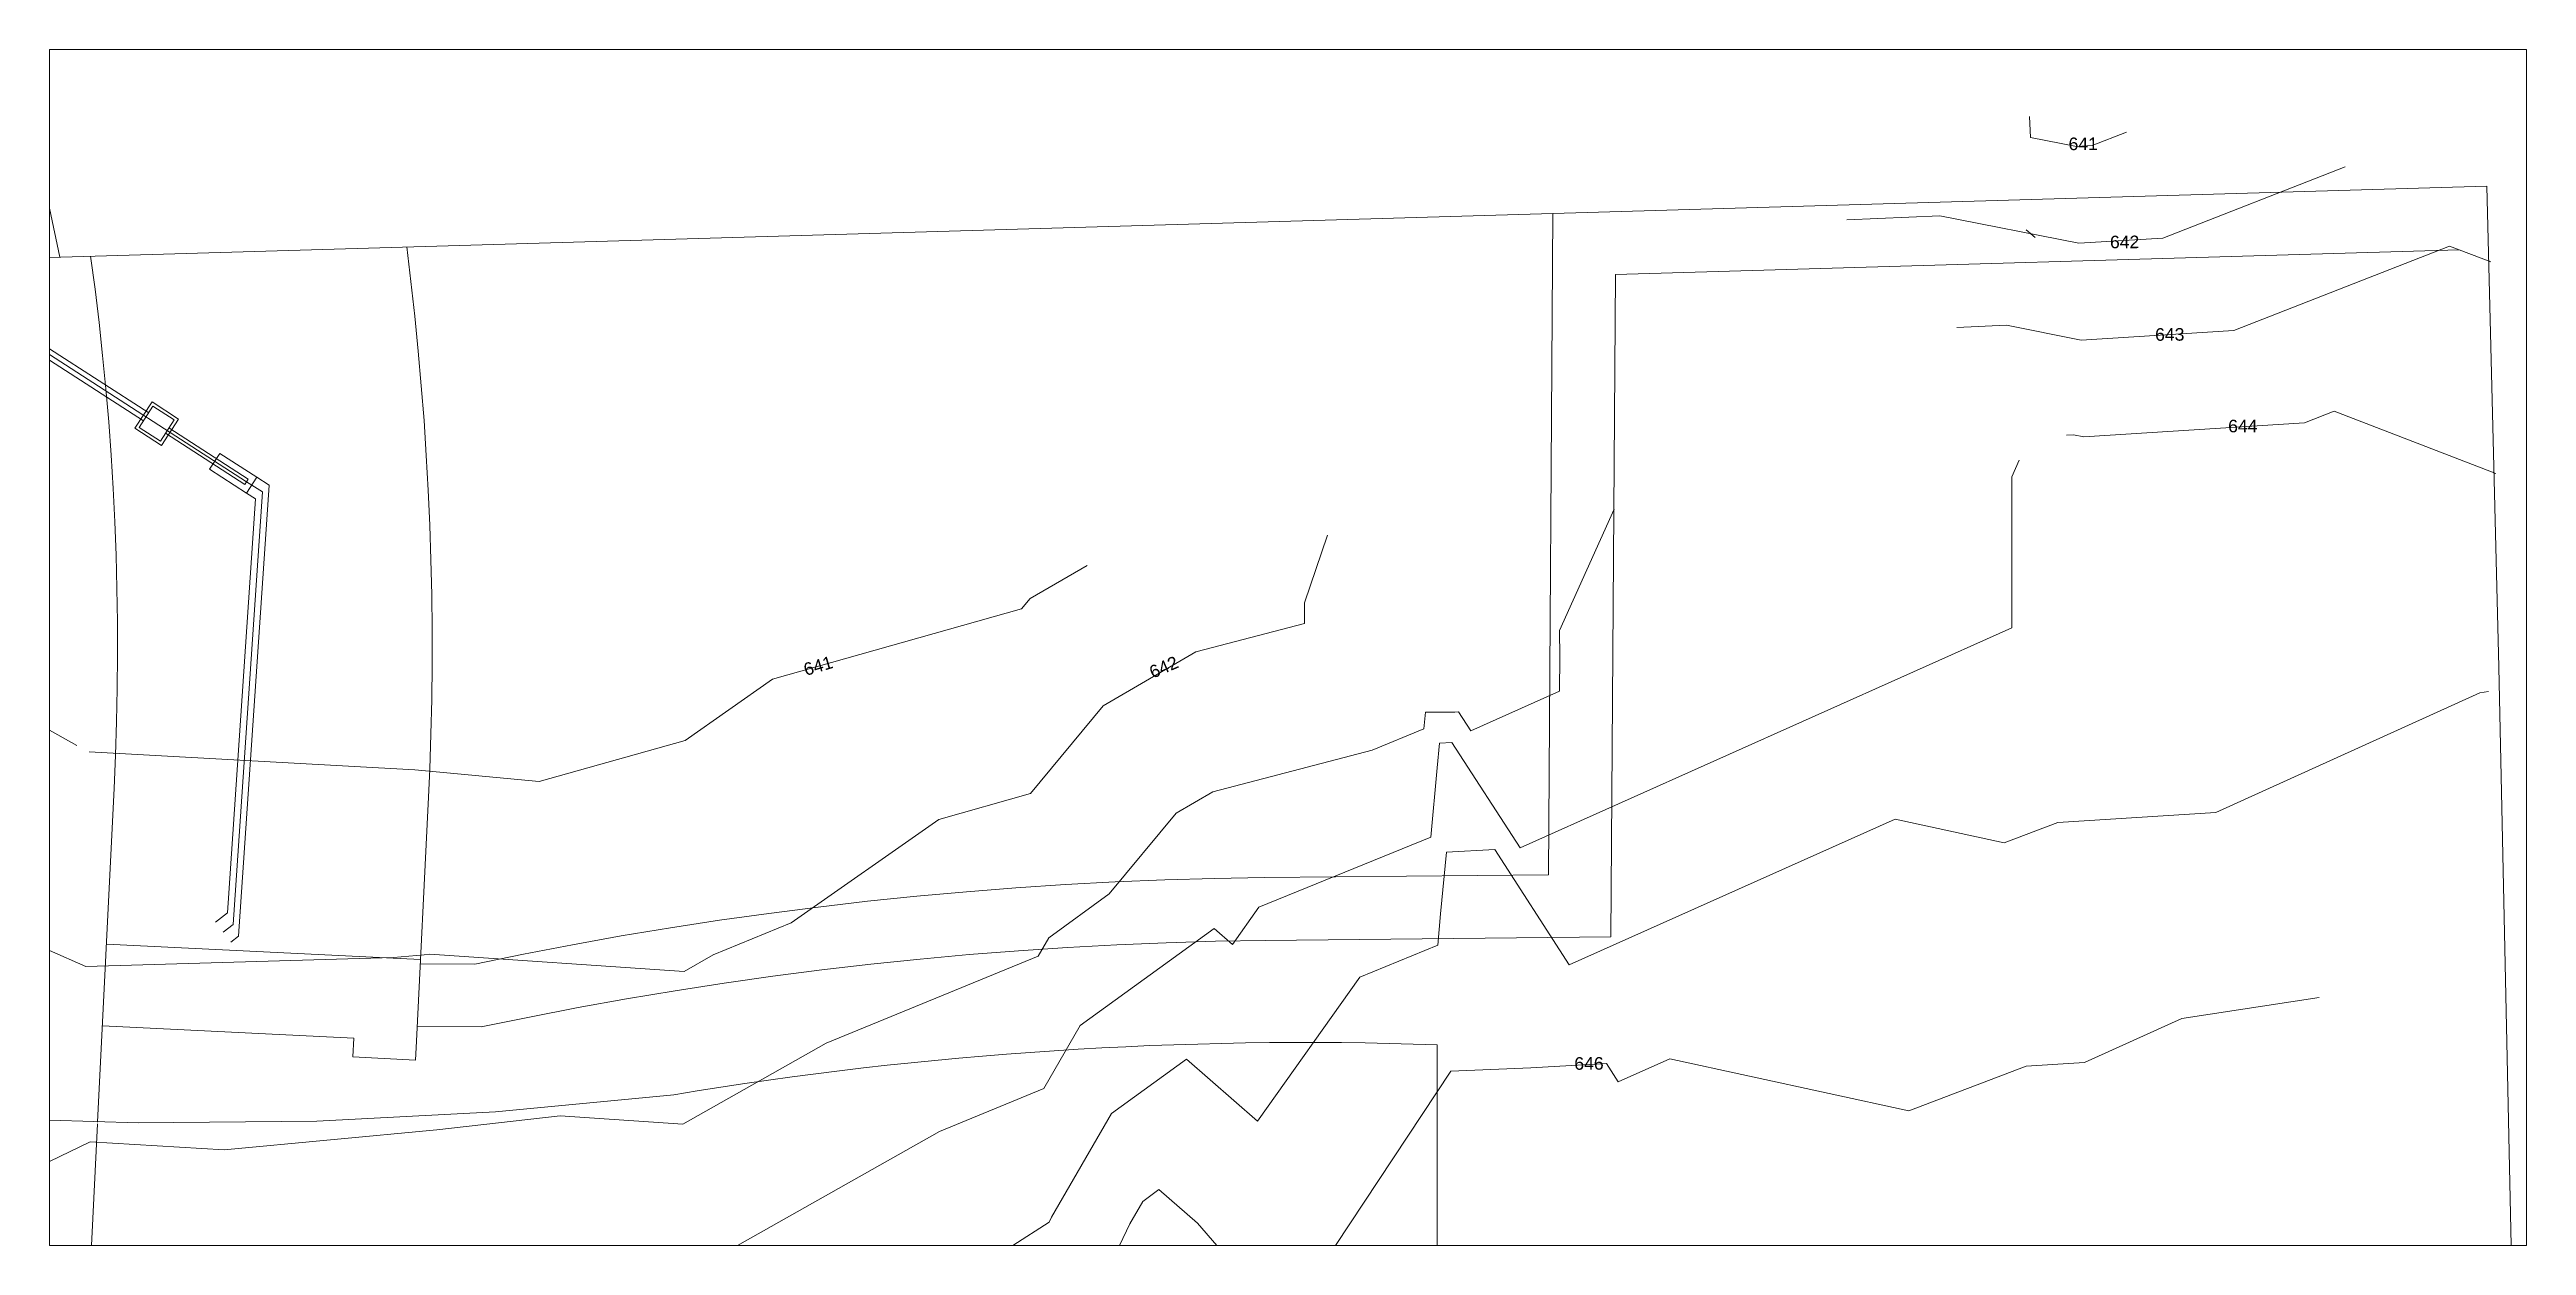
# Paper-space layout 'UTILITY EASEMENT (2)' of a CAD drawing. Extents: x 1.35 to 9.22, y 2.79 to 6.6.
# The model-space entities are those that its viewports show. They can reach past a viewport. Long polylines and large blocks are cut down to what shows.
import ezdxf

# ---------------------------------------------------------------- set-up
doc = ezdxf.new("R2010")
doc.units = 0
doc.header["$LTSCALE"] = 20
doc.header["$MEASUREMENT"] = 0
doc.linetypes.add('DASHED2', pattern=[0.375, 0.25, -0.125])
doc.linetypes.add('HIDDEN', pattern=[0.375, 0.25, -0.125])
doc.layers.add('CONTOURS', color=35, linetype='CONTINUOUS')
doc.layers.add('STORM', color=5, linetype='CONTINUOUS')
doc.layers.add('DP', color=11, linetype='CONTINUOUS', plot=False)
for name, color, linetype, lineweight in [('EBNDY', 210, 'CONTINUOUS', 100), ('EC', 35, 'HIDDEN', 140), ('PCNTR_PND', 7, 'CONTINUOUS', 100), ('PESMT', 7, 'DASHED2', 30)]:
    doc.layers.add(name, color=color, linetype=linetype, lineweight=lineweight)
doc.styles.add('ARIEL', font='swiss.ttf')

msp = doc.modelspace()

# ---------------------------------------------------------------- linework, layer by layer
at = {"layer": 'CONTOURS', "lineweight": 0}
for p, q in [((10422.66, 10183.61, 645), (10380.71, 10164.58, 645)), ((10424.07, 10183.82, 645), (10422.66, 10183.61, 645)), ((10329.73, 10163.54, 645), (10277.92, 10140.37, 645)), ((10347.07, 10159.75, 645), (10329.73, 10163.54, 645)), ((10355.6, 10163.01, 645), (10347.07, 10159.75, 645)), ((10380.71, 10164.58, 645), (10355.6, 10163.01, 645)), ((10258.42, 10158.28, 645), (10257.47, 10148.48, 645)), ((10266.08, 10158.7, 645), (10258.42, 10158.28, 645)), ((10277.92, 10140.37, 645), (10266.08, 10158.7, 645)), ((10257.47, 10148.48, 645), (10257.02, 10143.47, 645)), ((10257.02, 10143.47, 645), (10244.63, 10138.41, 645)), ((10244.63, 10138.41, 645), (10228.39, 10115.53, 645)), ((10217.1, 10125.39, 645), (10205.17, 10116.73, 645)), ((10228.39, 10115.53, 645), (10217.1, 10125.39, 645)), ((10205.17, 10116.73, 645), (10195.65, 10100.22, 645)), ((10195.27, 10099.43, 645), (10158.62, 10076.04, 645)), ((10195.65, 10100.22, 645), (10195.27, 10099.43, 645))]:
    msp.add_line(p, q, dxfattribs=at)
at = {"layer": 'EBNDY', "lineweight": 0}
for p, q in [((9968.01, 10250.87), (10423.8, 10264.19)), ((10423.8, 10264.19), (10425.67, 10187.68)), ((10425.67, 10187.68), (10429.87, 9995.38)), ((10256.94, 10127.66), (10256.98, 9984.74))]:
    msp.add_line(p, q, dxfattribs=at)
for centre, radius, start, end in [((10236.01, 9516.77), 611.25, 88.03766, 99.45722), ((10057.86, 10786.99), 671.79, 266.94223, 276.64317)]:
    msp.add_arc(centre, radius, start, end, dxfattribs=at)
at = {"layer": 'EC', "lineweight": 0}
for p, q in [((10351.23, 10271.93, 641), (10351.09, 10275.28, 641)), ((10366.52, 10272.78, 641), (10361.06, 10270.64, 641)), ((10358.54, 10270.48, 641), (10351.23, 10271.93, 641)), ((10361.06, 10270.64, 641), (10358.54, 10270.48, 641)), ((10401.29, 10267.28, 642), (10372.3, 10255.94, 642)), ((10336.84, 10259.48, 642), (10322.08, 10258.84, 642)), ((10358.93, 10255.1, 642), (10336.84, 10259.48, 642)), ((10372.3, 10255.94, 642), (10358.93, 10255.1, 642)), ((10417.85, 10254.67, 643), (10383.55, 10241.24, 643)), ((10424.4, 10252.14, 643), (10417.85, 10254.67, 643)), ((10347.45, 10242.07, 643), (10339.53, 10241.72, 643)), ((10359.32, 10239.71, 643), (10347.45, 10242.07, 643)), ((10383.55, 10241.24, 643), (10359.32, 10239.71, 643)), ((10394.79, 10226.54, 644), (10359.71, 10224.32, 644)), ((10399.52, 10228.39, 644), (10394.79, 10226.54, 644)), ((10425.19, 10218.49, 644), (10399.52, 10228.39, 644)), ((10358.07, 10224.65, 644), (10356.98, 10224.6, 644)), ((10359.71, 10224.32, 644), (10358.07, 10224.65, 644)), ((10349.47, 10220.61, 644), (10348.27, 10217.95, 644)), ((10348.27, 10217.95, 644), (10348.3, 10194.69, 644)), ((10285.07, 10212.8, 643), (10276.4, 10193.53, 643)), ((10239.5, 10208.7, 642), (10235.83, 10197.95, 642)), ((10201.31, 10203.89, 641), (10192.24, 10198.63, 641)), ((10192.24, 10198.63, 641), (10190.87, 10196.96, 641)), ((10235.83, 10197.95, 642), (10235.83, 10194.65, 642)), ((10190.87, 10196.96, 641), (10151.27, 10185.78, 641)), ((10235.83, 10194.65, 642), (10218.58, 10190.12, 642)), ((10348.3, 10193.94, 644), (10270.11, 10158.98, 644)), ((10276.4, 10193.53, 643), (10276.41, 10189.33, 643)), ((10348.3, 10194.69, 644), (10348.3, 10193.94, 644)), ((10218.58, 10190.12, 642), (10203.85, 10181.57, 642)), ((10040.72, 10175.22, 641), (10022.63, 10185.5, 641)), ((10151.27, 10185.78, 641), (10137.42, 10176.06, 641)), ((10276.41, 10189.33, 643), (10276.4, 10183.88, 643)), ((10203.85, 10181.57, 642), (10192.31, 10167.62, 642)), ((10276.4, 10183.88, 643), (10262.3, 10177.58, 643)), ((10254.83, 10177.89, 643), (10246.61, 10174.53, 643)), ((10255.07, 10180.57, 643), (10254.83, 10177.89, 643)), ((10259.76, 10180.57, 643), (10255.07, 10180.57, 643)), ((10260.35, 10180.6, 643), (10259.76, 10180.57, 643)), ((10262.3, 10177.58, 643), (10260.35, 10180.6, 643)), ((10094.44, 10171.37, 641), (10042.64, 10174.24, 641)), ((10137.42, 10176.06, 641), (10114.17, 10169.54, 641)), ((10246.61, 10174.53, 643), (10221.26, 10167.88, 643)), ((10257.29, 10175.63, 644), (10256.91, 10171.71, 644)), ((10259.28, 10175.74, 644), (10257.29, 10175.63, 644)), ((10270.11, 10158.98, 644), (10259.28, 10175.74, 644)), ((10114.17, 10169.54, 641), (10094.44, 10171.37, 641)), ((10256.91, 10171.71, 644), (10255.92, 10160.68, 644)), ((10192.31, 10167.62, 642), (10177.72, 10163.5, 642)), ((10221.26, 10167.88, 643), (10215.46, 10164.51, 643)), ((10177.72, 10163.5, 642), (10154.25, 10147.03, 642)), ((10215.46, 10164.51, 643), (10204.81, 10151.64, 643)), ((10255.92, 10160.68, 644), (10228.61, 10149.53, 644)), ((10204.81, 10151.64, 643), (10195.22, 10144.68, 643)), ((10154.25, 10147.03, 642), (10141.86, 10141.95, 642)), ((10221.48, 10146.15, 644), (10200.19, 10130.71, 644)), ((10224.41, 10143.6, 644), (10221.48, 10146.15, 644)), ((10228.61, 10149.53, 644), (10224.41, 10143.6, 644)), ((10035.54, 10143.02, 642), (10017.6, 10134.53, 642)), ((10042.12, 10140.08, 642), (10035.54, 10143.02, 642)), ((10195.22, 10144.68, 643), (10193.52, 10141.74, 643)), ((10091.02, 10141.51, 642), (10042.12, 10140.08, 642)), ((10095.9, 10141.97, 642), (10091.02, 10141.51, 642)), ((10096.81, 10142.07, 642), (10095.9, 10141.97, 642)), ((10137.24, 10139.33, 642), (10096.81, 10142.07, 642)), ((10141.86, 10141.95, 642), (10137.24, 10139.33, 642)), ((10193.52, 10141.74, 643), (10159.84, 10127.91, 643)), ((10397.15, 10135.19, 646), (10375.29, 10131.86, 646)), ((10200.19, 10130.71, 644), (10194.42, 10120.69, 644)), ((10375.29, 10131.86, 646), (10359.84, 10124.85, 646)), ((10159.84, 10127.91, 643), (10137.05, 10115.03, 643)), ((10259.1, 10123.46, 646), (10239.74, 10094.16, 646)), ((10271.85, 10124, 646), (10259.1, 10123.46, 646)), ((10283.86, 10124.67, 646), (10271.85, 10124, 646)), ((10285.73, 10121.77, 646), (10283.86, 10124.67, 646)), ((10293.92, 10125.43, 646), (10285.73, 10121.77, 646)), ((10331.91, 10117.15, 646), (10293.92, 10125.43, 646)), ((10350.58, 10124.28, 646), (10331.91, 10117.15, 646)), ((10359.84, 10124.85, 646), (10350.58, 10124.28, 646)), ((10194.42, 10120.69, 644), (10177.82, 10113.88, 644)), ((10117.54, 10116.35, 643), (10097.92, 10114.15, 643)), ((10137.05, 10115.03, 643), (10117.54, 10116.35, 643)), ((10042.8, 10112.2, 643), (10022.51, 10102.34, 643)), ((10064.12, 10110.95, 643), (10042.8, 10112.2, 643)), ((10097.92, 10114.15, 643), (10064.12, 10110.95, 643)), ((10177.82, 10113.88, 644), (10140.65, 10092.87, 644)), ((10212.72, 10104.63, 646), (10210.14, 10102.75, 646)), ((10218.85, 10099.27, 646), (10212.72, 10104.63, 646)), ((10208.08, 10099.18, 646), (10194.69, 10070.76, 646)), ((10210.14, 10102.75, 646), (10208.08, 10099.18, 646)), ((10232.02, 10083.99, 646), (10218.85, 10099.27, 646)), ((10239.74, 10094.16, 646), (10232.02, 10083.99, 646))]:
    msp.add_line(p, q, dxfattribs=at)
at = {"layer": 'PCNTR_PND', "lineweight": 0}
msp.add_line((10350.58, 10257.22), (10351.98, 10256.01), dxfattribs=at)
at = {"layer": 'PESMT', "lineweight": 0}
for p, q in [((10037.99, 10252.91), (10008.05, 10396.48)), ((10275.32, 10259.85, 0), (10274.63, 10154.7, -0.01)), ((10285.26, 10250.14), (10419.38, 10254.06)), ((10285.26, 10250.14, 0), (10284.56, 10144.8, 0)), ((10044.01, 10115.34), (10046.62, 10168.44)), ((10044.01, 10115.34), (10046.62, 10168.44)), ((10094.7, 10128.23), (10096.56, 10165.98)), ((10274.63, 10154.7), (10229.48, 10154.24)), ((10095.34, 10141.21), (10045.4, 10143.67)), ((10284.56, 10144.8), (10229.58, 10144.24)), ((10103.96, 10140.5), (10095.31, 10140.55)), ((10084.71, 10128.72), (10044.76, 10130.68)), ((10104.97, 10130.49), (10094.82, 10130.56)), ((10084.57, 10125.72), (10084.71, 10128.72)), ((10094.56, 10125.23), (10094.7, 10128.23)), ((10094.56, 10125.23), (10084.57, 10125.72)), ((10039.85, 10030.69), (10044, 10115.07)), ((10039.85, 10030.69), (10044, 10115.07))]:
    msp.add_line(p, q, dxfattribs=at)
for centre, radius, start, end in [((9595.18, 10190.99), 452, 357.1395, 7.8918), ((9595.18, 10190.99), 452, 357.1395, 7.8918), ((9595.18, 10190.99), 502, 357.1395, 7.2705), ((10235.97, 9514.96), 639.31, 90.58205, 101.91715), ((10235.97, 9514.96), 629.31, 90.58205, 102.01484)]:
    msp.add_arc(centre, radius, start, end, dxfattribs=at)
at = {"layer": 'STORM', "lineweight": 0}
for p, q in [((10015.6, 10249.98), (10051.32, 10226.87)), ((10016.27, 10250.44), (10067.68, 10217.18)), ((10016.94, 10250.9), (10052.13, 10228.13)), ((10049.95, 10225.68), (10052.66, 10229.88)), ((10050.64, 10225.83), (10052.81, 10229.18)), ((10052.66, 10229.88), (10056.86, 10227.16)), ((10052.81, 10229.18), (10056.17, 10227.01)), ((10054.14, 10222.96), (10049.95, 10225.68)), ((10054, 10223.65), (10050.64, 10225.83)), ((10056.17, 10227.01), (10054, 10223.65)), ((10056.86, 10227.16), (10054.14, 10222.96)), ((10054.81, 10224.91), (10067.41, 10216.76)), ((10067.95, 10217.6), (10055.35, 10225.75)), ((10061.82, 10219.18), (10063.45, 10221.7)), ((10069.33, 10217.9), (10063.45, 10221.7)), ((10061.82, 10219.18), (10067.7, 10215.38)), ((10067.41, 10216.76), (10067.95, 10217.6)), ((10070.2, 10215.56), (10067.68, 10217.18)), ((10067.7, 10215.38), (10069.33, 10217.9)), ((10071.27, 10216.65), (10069.33, 10217.9)), ((10069.12, 10214.46), (10064.66, 10148.64)), ((10070.2, 10215.56), (10065.54, 10146.8)), ((10071.27, 10216.65), (10066.41, 10144.95)), ((10069.12, 10214.46), (10067.7, 10215.38)), ((10064.66, 10148.64), (10062.73, 10147.17)), ((10065.54, 10146.8), (10063.95, 10145.58)), ((10066.41, 10144.95), (10065.17, 10143.99))]:
    msp.add_line(p, q, dxfattribs=at)

# ---------------------------------------------------------------- texts
at = {"layer": 'EC', "lineweight": 0, "style": 'ARIEL'}
for s, rotation, p in [('641', 0.2293, (10357.3, 10269.91)), ('642', 0.2293, (10363.88, 10254.31)), ('643', 0.2293, (10371.06, 10239.6)), ('644', 0.2293, (10382.67, 10225.04)), ('642', 23.4829, (10211.74, 10185.87)), ('641', 16.4312, (10156.59, 10186.3)), ('646', 0.2293, (10278.74, 10123.68))]:
    msp.add_text(s, height=2, rotation=rotation, dxfattribs=at).set_placement(p)

psp = doc.layouts.new('UTILITY EASEMENT (2)')

# ---------------------------------------------------------------- viewports
at = {"layer": 'DP'}
vp = psp.add_viewport(center=(5.2864, 4.6935), size=(7.8743, 3.803419), view_center_point=(10233.226, 10190.8263), view_height=190.170964, dxfattribs=at)
vp.frozen_layers = ['DP']

doc.saveas('drawing.dxf')
